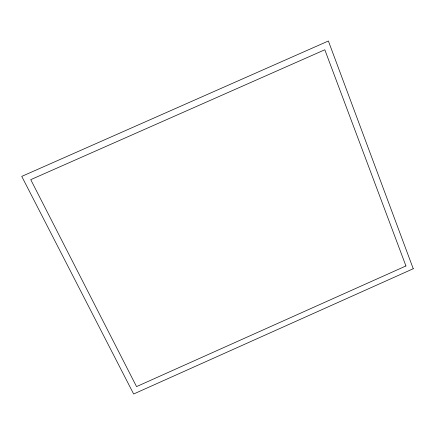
<?xml version="1.0" encoding="UTF-8"?>
<svg xmlns="http://www.w3.org/2000/svg" width="435" height="435" viewBox="0 0 435 435"><rect width="100%" height="100%" fill="white"/><g stroke="black" fill="none" stroke-linecap="round" stroke-linejoin="round"><path stroke-width="0.65" d="M405.937 265.964L136.546 386.606L30.744 179.666L324.809 49.769L405.937 265.964M413.25 268.738L133.643 394.001L21.75 176.392L328.381 40.999L413.25 268.738"/></g></svg>
